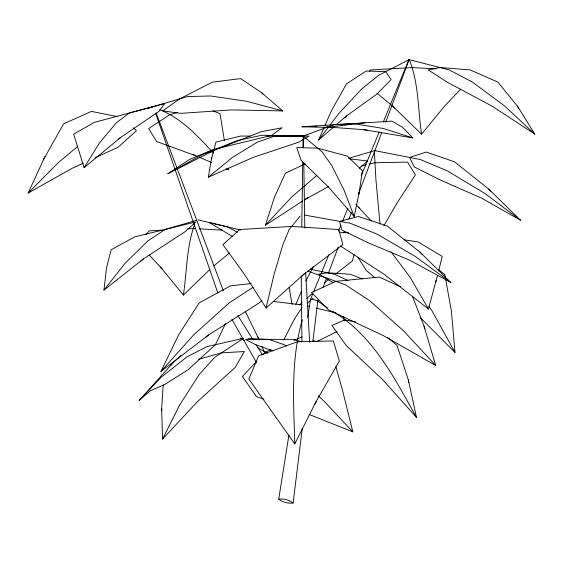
<?xml version="1.0" encoding="UTF-8"?>
<svg xmlns="http://www.w3.org/2000/svg" width="563" height="563" viewBox="0 0 563 563"><rect width="100%" height="100%" fill="white"/><g stroke="black" fill="none" stroke-linecap="round" stroke-linejoin="round"><path stroke-width="0.84" d="M301.796 226.741L302.732 161.68M302.936 147.612L303.147 136.133L333.739 124.719L353.473 123.628L383.234 128.455L412.904 137.963L402.418 127.203L391.841 121.129L302.057 126.781L326.681 127.372L365.422 122.657M198.619 359.264L221.463 352.867L244.349 351.537L235.2 367.435L197.557 401.567L162.538 439.112L161.672 408.541L163.207 384.888M149.188 255.053L160.511 267.059L183.383 295.089C186.965 271.655 186.437 246.974 194.615 224.517M103.965 290.1L106.491 267.904L111.164 249.719L134.846 236.833L195.917 221.913L185.114 231.653L143.474 258.874L103.965 290.1L124.986 263.393L148.139 240.69L165.381 229.373L196.198 220.414M288.91 435.143L278.72 499.163C282.612 502.224 288.235 503.73 293.14 503.026L302.275 428.232M312.894 341.255L317.778 301.254L318.398 299.607M359.215 192.377L362.375 170.716L347.308 156.113L317.659 148.175L296.715 147.534L301.106 160.335L328.588 187.183L354.204 216.558L359.215 192.377L358.842 194.066M211.491 158.836L215.995 142.101L240.57 136.07L250.127 136.07M307.637 317.476L310.53 299.312L312.866 293.626M266.637 136.077L309.045 136.07L298.918 142.101L253.167 157.415L208.331 177.169L211.709 157.415M302.394 319.756C290.487 360.06 293.689 402.489 294.787 443.918L248.846 379.054L258.607 355.816L297.468 341.727L333.338 340.932L339.334 361.031L316.209 401.391L294.787 443.918M266.081 307.975L304.175 273.991L342.874 244.652L338.729 229.535L291.725 226.41L239.648 229.535L222.899 244.652L244.187 273.991L266.081 307.975L274.181 273.991L282.886 244.652L289.192 229.535L300.107 216.079M354.028 254.363L352.459 260.866L335.963 273.794M340.39 245.947L383.867 274.125L428.457 308.974L437.55 275.216M438.619 270.951L442.251 256.454L418.098 241.928L404.206 239.796M435.706 282.366L436.269 280.332M302.683 201.005L265.398 225.235L274.462 197.205L285.385 173.186L305.146 163.96M323.071 287.285L326.498 278.249M328.37 273.322L338.335 247.037M343.634 233.068L344.26 231.428M348.933 219.106L351.425 212.532M358.279 194.46L381.644 132.854M385.69 122.171L409.139 59.629L449.197 69.911L472.456 82.092L504.722 106.111L534.85 134.142L517.425 106.111L497.861 82.092L470.175 69.911L439.9 67.518L428.218 69.911L447.05 82.092L492.02 106.111L534.85 134.142M313.528 292L328.869 254.624M338.539 231.055L340.868 225.369M342.536 221.308L347.871 208.303M361.207 175.804L379.209 131.925M383.213 122.178L408.886 59.615L409.364 59.741M295.871 304.252L301.339 291.43M153.354 106.583L148.442 108.392M43.78 159.146L63.584 123.811L91.445 111.411L117.104 116.527M333.556 127.104L318.588 140.039L324.147 127.337M324.844 125.746L331.445 110.665L346.534 83.817L366.147 71.015L385.739 71.656L391.123 79.587L376.781 94.197L346.576 115.858L336.16 124.852M83.218 163.228L72.127 168.316L28.15 193.032L44.892 156.598M225.432 323.732L215.453 344.676L188.366 369.525L164.692 384.501L150.37 390.736L139.23 400.377L172.813 363.008L181.195 355.26M261.879 300.705L259.191 302.908L208.627 334.943L160.941 371.418L178.612 334.943L199.168 302.908L230.492 285.828L251.239 283.527M314.78 404.325L316.209 401.391M162.538 439.112L179.611 405.057L199.316 374.409L214.721 357.294L243.026 338.687M305.885 281.064L313.429 266.292M283.815 339.785L294.632 318.651L302.113 307.335M369.518 71.487L370.363 69.967L412.306 67.581L435.938 68.869M383.769 225.854L397.83 201.758L415.41 174.91L407.535 162.109L374.817 162.749L369.694 164.002M84.105 167.675L120.658 137.421L159.132 111.263L164.748 103.515L94.176 122.424L73.676 134.163L84.105 167.675L99.292 143.15L116.407 122.713L129.462 112.973L153.432 106.59L187.542 96.547L210.632 95.984L246.425 101.241L282.788 110.911L261.394 92.55L240.584 78.602L212.272 82.191L179.625 98.877L162.813 110.897L180.688 113.36L231.449 109.926L282.788 110.911M318.588 140.039L328.539 126.992M330.108 124.93L339.01 113.262L361.657 89.003L378.632 75.301L409.231 59.594M377.126 93.31L392.685 106.154L421.574 134.17L444.58 106.154L460.773 89.095M170.575 365.612L172.813 363.008M160.941 371.418L193.623 334.943L229.176 302.908L253.104 287.25M265.398 225.235L291.493 197.205L316.793 175.473M145.669 234.708L149.265 230.858L162.404 230.14M256.545 361.474L242.421 376.45L256.454 396.669L263.864 399.132M263.02 354.613L265.377 352.114L270.944 349.806M139.23 400.377L161.595 376.872L187.134 356.773L206.895 346.632L243.751 338.215M28.15 193.032L58.51 162.454L77.356 146.746M183.383 295.089L209.865 269.501M301.585 276.391L304.175 273.991M344.704 117.547L346.576 115.858M299.6 304.864L302.19 302.542M306.715 298.489L312.528 293.267M118.195 139.554L120.658 137.421M359.342 168.203L367.738 161.004L349.405 158.822M140.813 261.07L143.474 258.874M213.715 265.968L229.655 252.871M208.331 177.169L232.435 157.415L257.453 142.101L274.807 136.07L303.253 136.112L322.015 151.82L331.741 165.529L343.902 189.78L354.204 216.558M307.271 303.133L310.516 300.494M311.818 299.432L313.119 298.376M205.418 337.511L208.627 334.943M324.288 282.957L328.405 279.727M305.618 199.189L328.701 186.437M167.865 173.763L189.407 159.533L212.582 149.709L271.472 135.444L282.021 127.78L261.429 131.636L213.834 150.497L167.865 173.763L201.624 155.015L237.009 140.673L261.851 135.24L303.253 136.112M304.147 200.055L308.531 197.205M210.724 152.158L213.834 150.497M316.709 341.614L337.026 331.551M95.098 157.774L118.061 147.239L136.429 130.757L133.396 127.794M294.034 340.249L302 336.948M348.49 158.365L374.296 150.715M177.408 112.487L169.836 114.683L148.625 128.582L156.669 141.545L197.416 156.387M361.157 166.092L366.281 164.839M310.53 299.312L311.719 299.122L316.842 300.494L327.722 308.109M278.72 499.163C283.625 498.459 289.241 499.965 293.14 503.026M187.796 228.754L195.671 228.62M302.057 126.781L316.856 126.253M247.959 338.412L268.966 339.405L284.245 344.76L286.511 346.083M199.161 228.817L222.723 230.161M339.306 232.23L348.786 232.906M326.47 126.949L364.057 129.701L412.904 137.963M273.604 301.451L302.078 304.935M304.52 215.052L350.151 223.251L377.111 234.145L415.037 256.278L450.843 282.464L420.047 252.189L387.133 225.974L358.427 216.502L339.559 221.35L341.882 230.007L367.097 242.322L410.026 260.359L450.843 282.464M364.057 129.701L367.386 130.342M355.907 322.022L344.767 319.868L331.952 325.498L346.231 345.478L382.931 379.941L416.486 417.436L408.337 379.941L397.042 345.478L387.787 337.49M374.416 150.56L420.294 159.519L447.254 170.835L485.017 193.531L520.557 220.246L488.635 189.02L454.489 161.799L426.268 152.059L409.639 157.436L414.319 166.979L440.02 179.864L481.4 198.049L520.557 220.246M310.354 269.248L334.556 274.265L347.997 280.529M198.035 219.88L227.051 226.776L237.635 232.322M240.661 230.049L209.211 222.491L232.519 236.544M307.208 305.878L309.741 306.497M316.505 308.158L335.956 312.929M301.655 341.797L292.394 339.348L245.545 339.461L255.883 344.823L273.111 350.911M307.954 271.155L345.408 284.779L369.539 300.6L403.551 330.805L435.72 365.507L424.03 326.139L412.39 296.131M362.333 278.974L350.376 274.265L327.356 272.774L318.735 274.265L333.577 282.746M309.066 414.417L352.846 431.87L342.051 388.484L335.815 366.576M212.898 110.763L220.056 113.81L224.348 140.461M199.795 157.422L211.688 162.58M225.967 168.766L228.346 169.801L228.106 168.07M313.098 340.439L315.477 341.474M192.652 154.325L195.087 155.43M400.342 286.651L379.237 277.073L335.942 281.338L311.578 292.486L328.581 309.931L383.065 335.471L435.72 365.507M159.681 109.672C181.666 118.314 197.845 136.267 213.602 153.157M240.148 338.046L244.736 340.601M257.727 347.85L267.664 353.388M331.98 311.05C372.396 334.443 394.508 378.09 416.486 417.436M438.753 269.719L444.833 274.645L445.453 278.087M374.979 277.848L366.337 270.493L358.054 257.354M261.394 92.55L262.865 93.88M318.419 395.824L323.535 400.645L352.846 431.87M355.886 204.475L371.298 220.949M420.272 317.602L454.981 352.41L451.47 311.599L445.762 279.804M392.685 106.154L394.656 108.131M488.635 189.02L490.774 191.216M420.047 252.189L422.109 254.321M358.385 206.952L359.912 208.641M227.213 168.52L228.346 169.801M160.511 267.059L162.081 269.044M390.884 251.633L410.068 277.228L428.457 308.974M428.872 306.258L431.842 310.558L454.981 352.41M237.91 315.576L253.244 340.122M256.031 344.591L262.534 355M517.425 106.111L518.579 108.096M231.886 319.327L256.629 362.818M245.208 311.17L259.276 340.038M261.999 346.442L265.06 353.648M257.917 336.836L258.818 339.032M409.301 59.692C418.844 83.204 417.852 109.398 421.574 134.17M156.176 113.079L223.349 290.635M155.613 113.297L217.86 293.063M424.03 326.139L424.798 328.898M408.337 379.941L408.837 382.551M289.143 287.524L292.106 304.66M343.74 316.512L344.162 320.811M380.025 224.222L375.964 180.097L374.381 151.546M305.653 272.619L309.657 342.269M161.672 408.541L161.778 410.687M303.38 136.197L303.556 147.569M303.788 162.44L304.808 228.029M301.254 275.954L301.916 341.755"/></g></svg>
